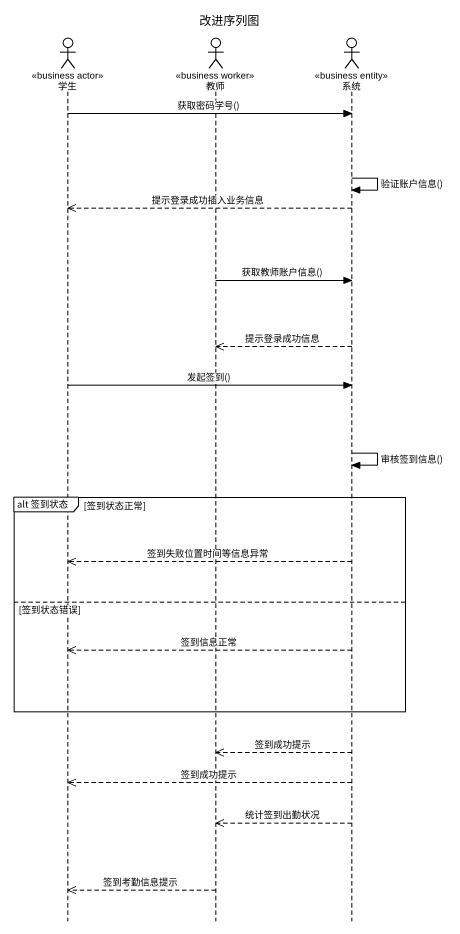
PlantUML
@startuml
title 改进序列图
hide footbox
actor 学生 <<business actor>>
actor 教师 <<business worker>>
actor 系统 <<business entity>>

学生 -> 系统 : 获取密码学号()
系统 -> 系统 : 验证账户信息()
系统 -->> 学生 : 提示登录成功插入业务信息
教师 -> 系统 : 获取教师账户信息()
系统 -->> 教师 : 提示登录成功信息
学生 -> 系统 : 发起签到()
系统 -> 系统 : 审核签到信息()
group alt 签到状态 [签到状态正常]
  系统 -->> 学生 : 签到失败位置时间等信息异常
else 签到状态错误
  系统 -->> 学生 : 签到信息正常
end
系统 -->> 教师 : 签到成功提示
系统 -->> 学生 : 签到成功提示
系统 -->> 教师 : 统计签到出勤状况
教师 -->> 学生 : 签到考勤信息提示
@enduml
